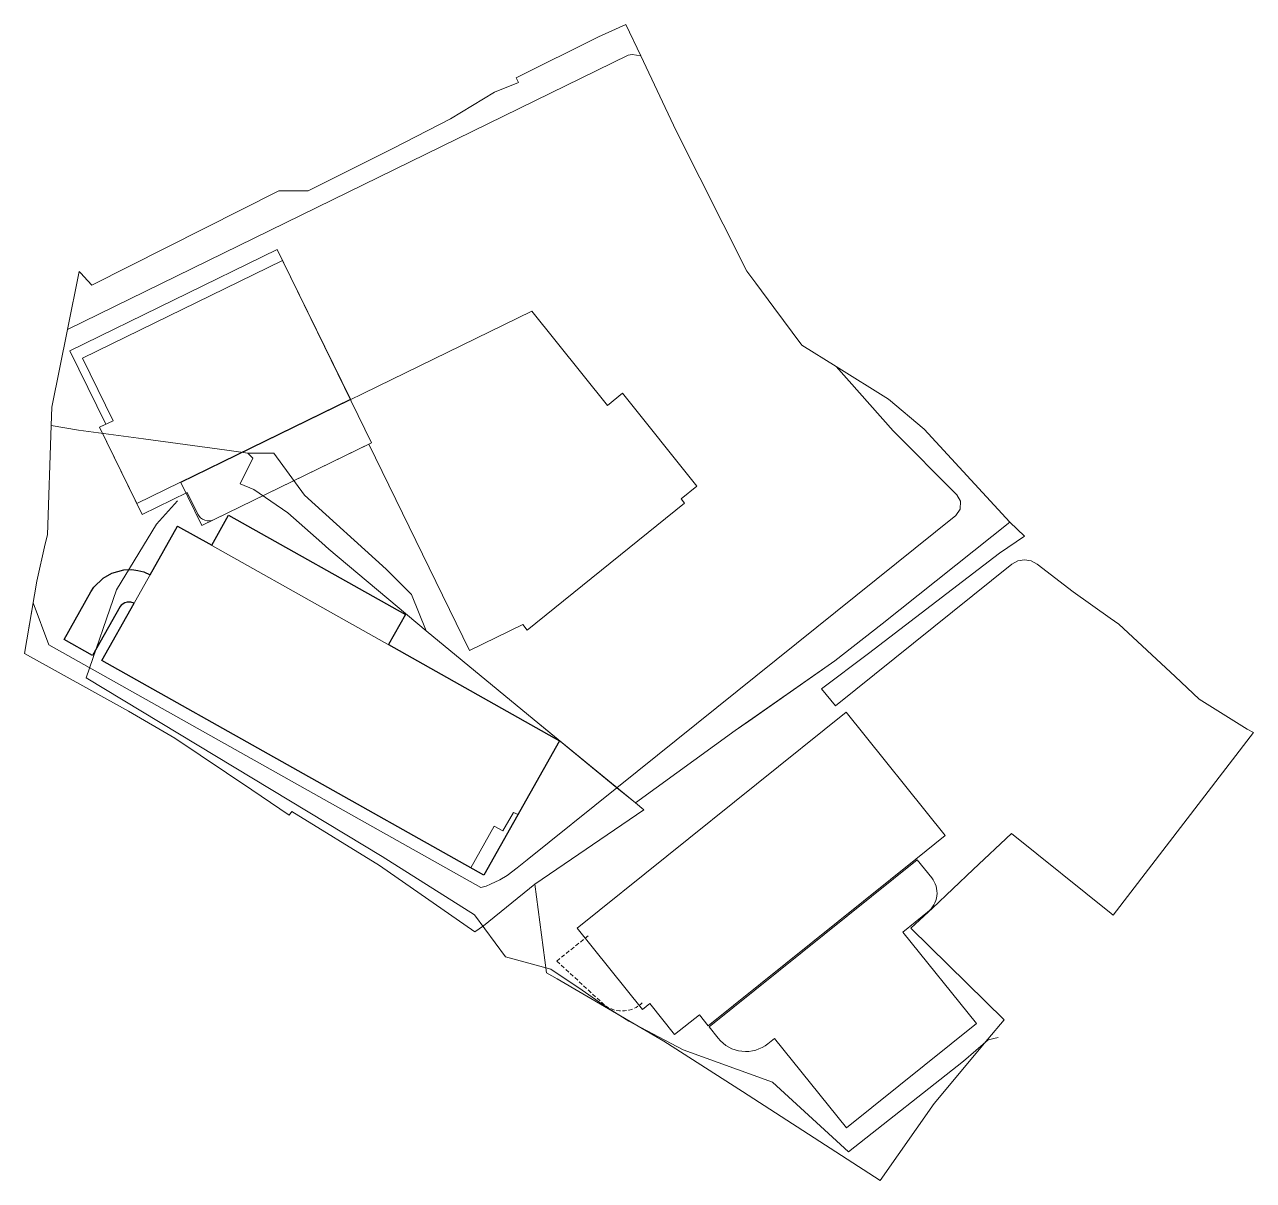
# Model space of a CAD drawing. Header units: metres. Extents: x 7511863 to 7512014, y 4692276 to 4692418.
import ezdxf

# ---------------------------------------------------------------- set-up
doc = ezdxf.new("R2010")
doc.units = ezdxf.units.M
doc.linetypes.add('DASHED', pattern=[0.75, 0.5, -0.25])
for name, color, linetype, lineweight in [('2D Drafting - General_Pen_No__102', 254, 'Continuous', 13), ('A - Bodrumi -1 Polyline_Pen_No__23', 103, 'Continuous', 0), ('A - Bodrumi -2 Polyline_Pen_No__75', 4, 'Continuous', 0), ('leja xeni', 1, 'Continuous', 0), ('llg betimi themelet', 97, 'Continuous', 0), ('Muret', 7, 'Continuous', 30), ('Parcela Baze', 7, 'Continuous', 0), ('Parcela Fqinje', 251, 'Continuous', 0), ('profili', 210, 'Continuous', 0)]:
    doc.layers.add(name, color=color, linetype=linetype, lineweight=lineweight)

msp = doc.modelspace()

# ---------------------------------------------------------------- linework, layer by layer
at = {"layer": '2D Drafting - General_Pen_No__102', "color": 254, "linetype": 'DASHED', "lineweight": 13}
msp.add_lwpolyline([(7511932.17, 4692306.08), (7511928.28, 4692302.95), (7511934.27, 4692297.46, 0.359988), (7511938.81, 4692297.82)], format="xyb", dxfattribs=at)
at = {"layer": 'A - Bodrumi -1 Polyline_Pen_No__23', "linetype": 'Continuous', "lineweight": 0}
msp.add_lwpolyline([(7511902.89, 4692372.09), (7511876.61, 4692359.24), (7511872.03, 4692368.63), (7511873.69, 4692369.44), (7511869.93, 4692377.13), (7511894.55, 4692389.16)], close=True, dxfattribs=at)
at = {"layer": 'A - Bodrumi -2 Polyline_Pen_No__75', "linetype": 'Continuous', "lineweight": 0}
msp.add_lwpolyline([(7511905.51, 4692366.74), (7511886.12, 4692357.27, -0.414214), (7511884.12, 4692357.96), (7511882.82, 4692360.61), (7511877.27, 4692357.89), (7511872.03, 4692368.63), (7511872.79, 4692369), (7511868.38, 4692378.03), (7511893.89, 4692390.5)], format="xyb", close=True, dxfattribs=at)
at = {"layer": 'A - Bodrumi -2 Polyline_Pen_No__75', "linetype": 'Continuous', "lineweight": 0, "elevation": 617.94}
msp.add_lwpolyline([(7511925.2, 4692382.93), (7511882.03, 4692361.83), (7511884.62, 4692356.53), (7511905.15, 4692366.56), (7511917.57, 4692341.15), (7511924.12, 4692344.35), (7511924.65, 4692343.68), (7511944.02, 4692359.29), (7511943.59, 4692359.82), (7511945.54, 4692361.39), (7511936.39, 4692372.82), (7511934.52, 4692371.31)], close=True, dxfattribs=at)
at = {"layer": 'leja xeni', "flags": 128}
msp.add_lwpolyline([(7511881.64, 4692356.48), (7511872.33, 4692339.92), (7511917.71, 4692314.41), (7511920.6, 4692319.56), (7511921.64, 4692318.97), (7511922.97, 4692321.23), (7511923.53, 4692321), (7511928.63, 4692330.07)], close=True, dxfattribs=at)
msp.add_lwpolyline([(7511881.64, 4692356.48), (7511872.33, 4692339.92), (7511917.71, 4692314.41), (7511920.6, 4692319.56), (7511921.64, 4692318.97), (7511922.97, 4692321.23), (7511923.53, 4692321), (7511928.63, 4692330.07)], close=True, dxfattribs=at)
at = {"layer": 'llg betimi themelet', "linetype": 'Continuous', "lineweight": 0, "elevation": 618.2, "flags": 128}
msp.add_lwpolyline([(7511930.78, 4692307.02), (7511938.83, 4692297), (7511939.73, 4692297.72), (7511942.79, 4692293.9), (7511945.84, 4692296.34), (7511946.93, 4692294.97), (7511972.47, 4692315.48), (7511976.09, 4692318.39), (7511963.88, 4692333.6)], close=True, dxfattribs=at)
msp.add_lwpolyline([(7511948.15, 4692293.45, 0.414214), (7511954.27, 4692292.79), (7511955.09, 4692293.44), (7511963.93, 4692282.44), (7511979.91, 4692295.27), (7511970.88, 4692306.52), (7511973.92, 4692308.96, 0.414214), (7511974.42, 4692313.21), (7511972.64, 4692315.43), (7511947.02, 4692294.86)], format="xyb", close=True, dxfattribs=at)
at = {"layer": 'Muret', "lineweight": 30}
msp.add_lwpolyline([(7511872.33, 4692339.92), (7511876.3, 4692346.98), (7511875.89, 4692347.1), (7511875.44, 4692347.11), (7511875.15, 4692347.04), (7511874.7, 4692346.74), (7511874.57, 4692346.59), (7511871.18, 4692340.57), (7511867.69, 4692342.53), (7511870.98, 4692348.37), (7511871.35, 4692348.96), (7511872.46, 4692350.07), (7511873.55, 4692350.7), (7511875.02, 4692351.1), (7511876.02, 4692351.13), (7511876.74, 4692351.03), (7511877.47, 4692350.83), (7511878.26, 4692350.47), (7511881.64, 4692356.48), (7511885.83, 4692354.13), (7511887.91, 4692357.84), (7511909.66, 4692345.61), (7511907.58, 4692341.9), (7511928.63, 4692330.07), (7511919.32, 4692313.51), (7511872.33, 4692339.92)], dxfattribs=at)
at = {"layer": 'Parcela Baze', "flags": 128}
for points in [[(7511938.62, 4692414.35), (7511937.58, 4692414.51), (7511937.07, 4692414.44), (7511868.09, 4692380.67), (7511869.53, 4692387.82), (7511869.84, 4692387.49), (7511870.03, 4692387.28), (7511870.1, 4692387.2), (7511871.08, 4692386.11), (7511894.09, 4692397.75), (7511897.7, 4692397.71), (7511908.12, 4692402.95), (7511915.23, 4692406.59), (7511920.63, 4692409.87), (7511923.58, 4692411.06), (7511923.28, 4692411.65), (7511933.43, 4692416.69), (7511936.8, 4692418.19), (7511938.62, 4692414.35)], [(7511868.09, 4692380.67), (7511937.07, 4692414.44), (7511937.58, 4692414.51), (7511938.62, 4692414.35), (7511942.99, 4692405.12), (7511951.69, 4692387.85), (7511952.79, 4692386.36), (7511954.99, 4692383.38), (7511958.42, 4692378.74), (7511962.66, 4692376.1), (7511969.66, 4692368.19), (7511977.52, 4692360.32), (7511977.96, 4692359.55), (7511977.93, 4692358.58), (7511977.37, 4692357.78), (7511935.68, 4692324.29), (7511925.49, 4692332.64), (7511912.21, 4692343.58), (7511910.41, 4692348.04), (7511907.29, 4692351.18), (7511897.25, 4692360.27), (7511893.47, 4692365.43), (7511890.29, 4692365.44), (7511887.7, 4692365.8), (7511877.46, 4692367.22), (7511869.46, 4692368.28), (7511866.08, 4692368.87), (7511866.16, 4692371.13), (7511868.09, 4692380.67)], [(7511868.09, 4692380.67), (7511937.07, 4692414.44), (7511937.58, 4692414.51), (7511938.62, 4692414.35), (7511942.99, 4692405.12), (7511951.69, 4692387.85), (7511952.79, 4692386.36), (7511954.99, 4692383.38), (7511958.42, 4692378.74), (7511962.66, 4692376.1), (7511969.66, 4692368.19), (7511977.52, 4692360.32), (7511977.96, 4692359.55), (7511977.93, 4692358.58), (7511977.37, 4692357.78), (7511935.68, 4692324.29), (7511925.49, 4692332.64), (7511912.21, 4692343.58), (7511910.41, 4692348.04), (7511907.29, 4692351.18), (7511897.25, 4692360.27), (7511893.47, 4692365.43), (7511890.29, 4692365.44), (7511887.7, 4692365.8), (7511877.46, 4692367.22), (7511869.46, 4692368.28), (7511866.08, 4692368.87), (7511866.16, 4692371.13), (7511868.09, 4692380.67)], [(7511935.68, 4692324.29), (7511977.37, 4692357.78), (7511977.93, 4692358.58), (7511977.96, 4692359.55), (7511977.52, 4692360.32), (7511969.66, 4692368.19), (7511962.66, 4692376.1), (7511969.12, 4692372.1), (7511973.49, 4692368.39), (7511984.02, 4692356.97), (7511968.34, 4692344.46), (7511962.5, 4692339.88), (7511951.9, 4692332.48), (7511950.25, 4692331.33), (7511937.96, 4692322.42), (7511935.68, 4692324.29)], [(7511971.83, 4692307.01), (7511983.33, 4692295.73), (7511981.33, 4692293.35), (7511974.71, 4692285.41), (7511968.09, 4692275.96), (7511951.12, 4692286.89), (7511941.46, 4692293.1), (7511928.33, 4692300.75), (7511927.02, 4692301.51), (7511925.6, 4692312.43), (7511939.02, 4692321.55), (7511937.96, 4692322.42), (7511950.25, 4692331.33), (7511962.5, 4692339.88), (7511968.34, 4692344.46), (7511984.02, 4692356.97), (7511985.85, 4692355.25), (7511982.77, 4692353.15), (7511966.63, 4692340.81), (7511960.84, 4692336.46), (7511962.6, 4692334.36), (7511984.28, 4692351.78), (7511985.01, 4692352.19), (7511985.84, 4692352.34), (7511986.67, 4692352.2), (7511987.41, 4692351.8), (7511991.84, 4692348.39), (7511996.38, 4692345.13), (7511997.43, 4692344.43), (7512004.36, 4692337.95), (7512007.31, 4692335.19), (7512013.22, 4692331.47), (7512014, 4692331.06), (7512007.6, 4692322.74), (7511996.73, 4692308.59), (7511996.48, 4692308.81), (7511984.22, 4692318.67), (7511979.51, 4692314.21), (7511974.51, 4692309.47), (7511971.83, 4692307.01)], [(7511863.88, 4692347.02), (7511865.81, 4692341.87), (7511892.39, 4692326.93), (7511918.96, 4692311.99), (7511919.62, 4692312.19), (7511920.13, 4692312.4), (7511921.29, 4692312.97), (7511922.18, 4692313.5), (7511923.4, 4692314.43), (7511924.65, 4692315.43), (7511935.68, 4692324.29), (7511937.96, 4692322.42), (7511939.02, 4692321.55), (7511925.6, 4692312.43), (7511919.27, 4692307.31), (7511918.21, 4692306.55), (7511906.48, 4692314.72), (7511895.71, 4692321.36), (7511895.38, 4692320.91), (7511890.79, 4692324.02), (7511881.31, 4692330.4), (7511875.6, 4692333.7), (7511862.81, 4692340.78), (7511863.88, 4692347.02)]]:
    msp.add_lwpolyline(points, dxfattribs=at)
at = {"layer": 'Parcela Fqinje', "flags": 128}
msp.add_lwpolyline([(7511925.49, 4692332.64), (7511937.96, 4692322.42), (7511939.02, 4692321.55), (7511925.6, 4692312.43), (7511919.27, 4692307.31), (7511918.21, 4692306.55), (7511906.48, 4692314.72), (7511895.71, 4692321.36), (7511895.38, 4692320.91), (7511890.79, 4692324.02), (7511881.31, 4692330.4), (7511875.6, 4692333.7), (7511862.81, 4692340.78), (7511864.33, 4692349.68), (7511865.36, 4692354.29), (7511865.61, 4692355.39), (7511866.08, 4692368.87), (7511869.46, 4692368.28), (7511877.46, 4692367.22), (7511887.7, 4692365.8), (7511890.29, 4692365.44), (7511890.88, 4692364.85), (7511889.34, 4692361.68), (7511891, 4692360.96), (7511895.2, 4692358.1), (7511899.38, 4692354.42), (7511900.26, 4692353.64), (7511912.21, 4692343.58), (7511925.49, 4692332.64)], dxfattribs=at)
at = {"layer": 'profili', "flags": 128}
msp.add_lwpolyline([(7511881.63, 4692359.59), (7511879.04, 4692356.71), (7511874.13, 4692348.65), (7511870.39, 4692337.82), (7511906.82, 4692315.84), (7511918.16, 4692308.63), (7511921.96, 4692303.47), (7511927.54, 4692301.95), (7511931.4, 4692299.38), (7511934.27, 4692297.35), (7511937.15, 4692295.54), (7511943.86, 4692292.02), (7511954.84, 4692288.07), (7511964.19, 4692279.48), (7511978.31, 4692290.64), (7511981.36, 4692293.25), (7511982.61, 4692293.54)], dxfattribs=at)

doc.saveas('drawing.dxf')
